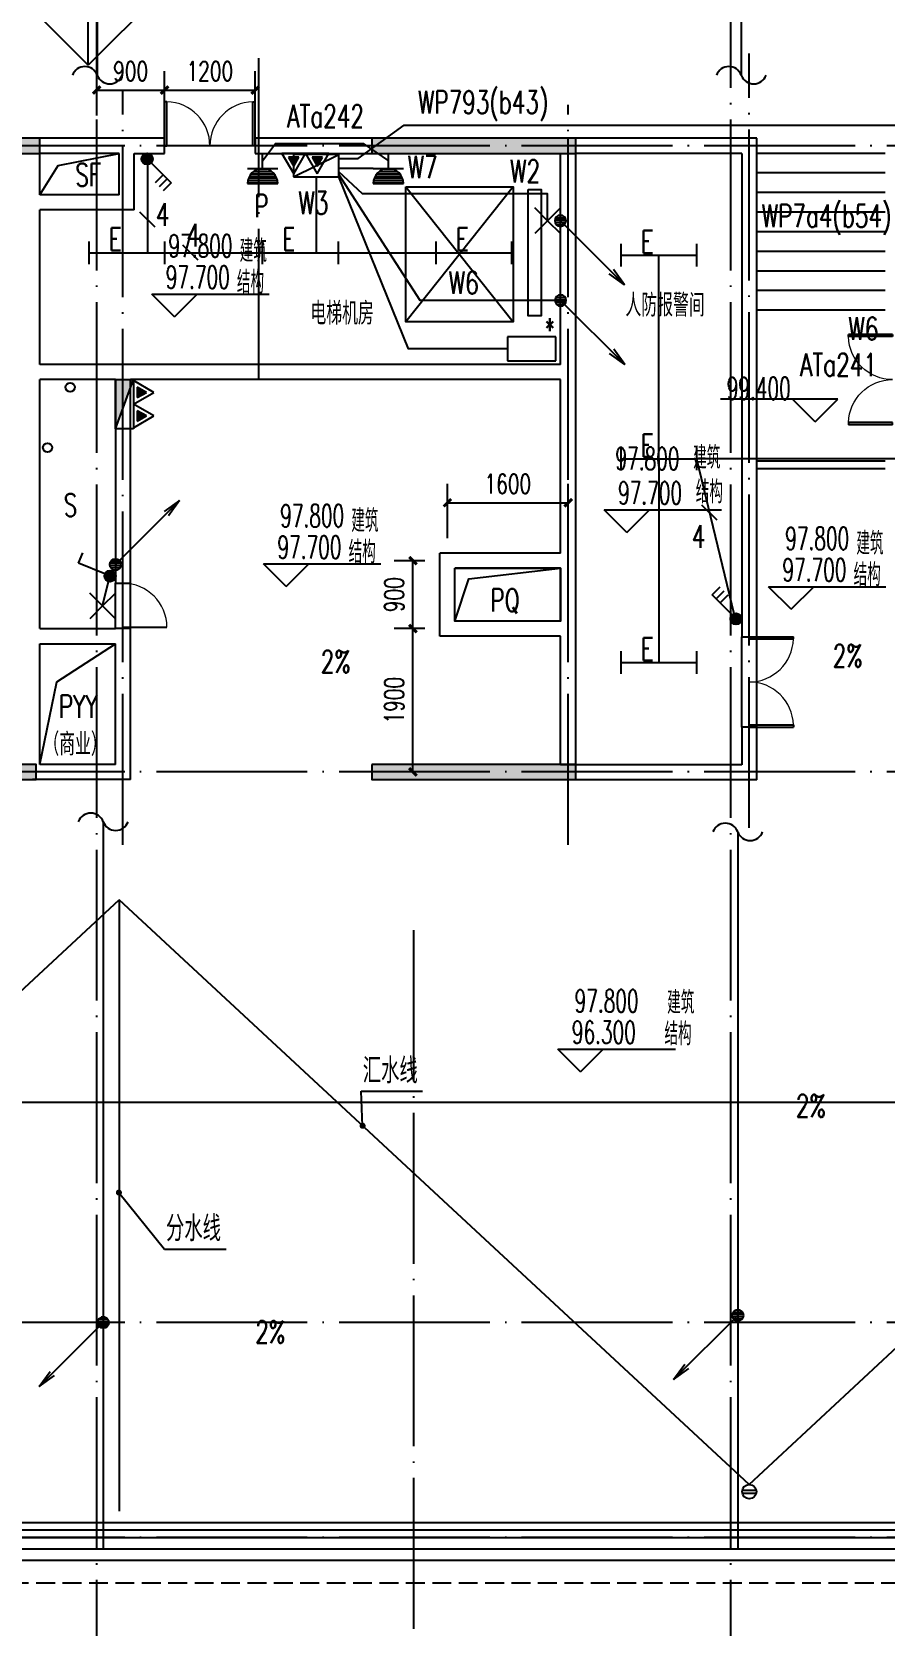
# Model space of a CAD drawing. Extents: x 1980812 to 2226895, y -554123 to 281606.
# Drawn here: x 2010709 to 2022017, y -458515 to -437380 of the extents above; entities that cross this region are included whole.
import ezdxf
from ezdxf.enums import TextEntityAlignment as Align

# ---------------------------------------------------------------- set-up
doc = ezdxf.new("R2010")
doc.units = 0
doc.header["$LTSCALE"] = 1000
doc.header["$MEASUREMENT"] = 0
doc.linetypes.add('DASH', pattern=[0.35, 0.25, -0.1])
doc.linetypes.add('DOTE', pattern=[2.42, 2, -0.2, 0.02, -0.2])
doc.layers.get('Defpoints').update_dxf_attribs({"color": 8})
for name, color, linetype in [('$TD_AUDIT_GENERATED_(13E6)', 8, 'Continuous'), ('$TD_AUDIT_GENERATED_(158)', 8, 'Continuous'), ('$TD_AUDIT_GENERATED_(1F3)', 7, 'Continuous'), ('$TD_AUDIT_GENERATED_(210)', 8, 'Continuous'), ('$TD_AUDIT_GENERATED_(24A6)', 8, 'Continuous'), ('$TD_AUDIT_GENERATED_(24AC)', 8, 'Continuous'), ('$TD_AUDIT_GENERATED_(24BC)', 8, 'Continuous'), ('$TD_AUDIT_GENERATED_(24C3)', 8, 'Continuous'), ('$TD_AUDIT_GENERATED_(24DC)', 8, 'Continuous'), ('$TD_AUDIT_GENERATED_(2685)', 8, 'Continuous'), ('$TD_AUDIT_GENERATED_(26A1)', 8, 'Continuous'), ('$TD_AUDIT_GENERATED_(FFA)', 8, 'Continuous'), ('1', 1, 'Continuous'), ('COLU', 8, 'Continuous'), ('COLU_HATCH', 8, 'Continuous'), ('DIM_ELEV', 8, 'Continuous'), ('DIM_LEAD', 8, 'Continuous'), ('DIM_SYMB', 8, 'Continuous'), ('dote', 8, 'DOTE'), ('DQ1', 1, 'Continuous'), ('DQ2', 2, 'Continuous'), ('DQ7', 7, 'Continuous'), ('DQFL', 2, 'X_LINE'), ('DQK', 7, 'Continuous'), ('DQK1', 1, 'Continuous'), ('DQK7', 7, 'Continuous'), ('PUB_DIM', 8, 'Continuous'), ('PUB_TEXT', 8, 'Continuous'), ('WALL', 7, 'Continuous'), ('WINDOW', 8, 'Continuous')]:
    doc.layers.add(name, color=color, linetype=linetype)
doc.styles.add('_TCH_DIM', font='SIMPLEX', dxfattribs={"bigfont": 'GBCBIG'})
doc.styles.add('_TCH_DIM_T3', font='SIMPLEX', dxfattribs={"width": 0.705882, "bigfont": 'GBCBIG'})
doc.styles.add('D8', font='txtw.shx', dxfattribs={"width": 0.7, "bigfont": 'hztxtw.shx'})
doc.styles.add('HZTXTW', font='txtw.shx', dxfattribs={"width": 0.6, "bigfont": 'hztxtw.shx'})
doc.styles.get("Standard").update_dxf_attribs({"font": 'gbenor.shx', "bigfont": 'gbcbig.shx'})
doc.linetypes.add('X_LINE', pattern='A,0.5,["X",Standard,S=0.2,R=0,X=0,Y=-0.08],0.5', length=1)
doc.dimstyles.new('_TCH_ARCH&&100', dxfattribs={"dimtxt": 255, "dimasz": 100, "dimexe": 250, "dimexo": 300, "dimgap": 122.5, "dimtad": 1, "dimdec": 0, "dimzin": 0, "dimdsep": 46, "dimtxsty": '_TCH_DIM_T3', "dimblk": 'ARCHTICK', "dimcen": 0.09, "dimclrt": 7, "dimazin": 2, "dimtfac": 1, "dimtdec": 0, "dimtix": 1, "dimtmove": 2, "dimatfit": 3, "dimfxl": 1, "dimtolj": 1, "dimtzin": 0, "dimarcsym": 0})

# ---------------------------------------------------------------- blocks, each defined once
blk = doc.blocks.new('$TD_AUDIT_GENERATED_(9F)')
at = {"layer": 'dote'}
for p, q in [((14900, 30469), (14900, -6248)), ((23300, 30469), (23300, -6248)), ((56413, 15600), (-8454, 15600)), ((56413, 7300), (-8454, 7300)), ((19100, 5200), (19100, -5320)), ((56413, 0), (-8454, 0)), ((56413, -2850), (-8454, -2850))]:
    blk.add_line(p, q, dxfattribs=at)
blk = doc.blocks.new('$TD_AUDIT_GENERATED_(13CB)')
at = {"layer": '$TD_AUDIT_GENERATED_(13E6)'}
for p, q in [((-2600, -25950), (32050, -25950)), ((-2800, -26150), (32250, -26150)), ((-2700, -26050), (32150, -26050)), ((-3100, -26450), (32550, -26450))]:
    blk.add_line(p, q, dxfattribs=at)
at = {"layer": '$TD_AUDIT_GENERATED_(158)', "color": 2, "linetype": 'DASH'}
blk.add_line((-3400, -26750), (32850, -26750), dxfattribs=at)
blk = doc.blocks.new('A$C633B0154')
at = {"layer": 'COLU_HATCH'}
h = blk.add_hatch(color=256, dxfattribs=at)
h.dxf.hatch_style = 1
h.paths.add_polyline_path([(850, -8300), (850, -8100), (200, -8100), (200, -8100), (0, -8100), (0, 0), (200, 0), (200, 0), (3400, 0), (3400, 200), (-200, 200), (-200, -8300)])
h.paths.add_polyline_path([(2350, -8100), (2350, -8300), (3350, -8300), (3350, -8100)])
h = blk.add_hatch(color=256, dxfattribs=at)
h.dxf.hatch_style = 1
h.paths.add_polyline_path([(7800, 200), (7800, 0), (10500, 0), (10500, 200)])
h = blk.add_hatch(color=256, dxfattribs=at)
h.dxf.hatch_style = 1
h.paths.add_polyline_path([(7800, -8100), (7800, -8300), (10500, -8300), (10500, -8100)])
at = {"layer": 'COLU'}
for points in [[(850, -8100), (200, -8100), (200, -8100), (0, -8100), (0, 0), (200, 0), (200, 0), (3400, 0), (3400, 200), (-200, 200), (-200, -8300), (850, -8300), (850, -8100)], [(2350, -8300), (3350, -8300), (3350, -8100), (2350, -8100), (2350, -8300)]]:
    blk.add_lwpolyline(points, dxfattribs=at)
for points in [[(7800, 200), (7800, 0), (10500, 0), (10500, 200)], [(7800, 200), (7800, 0), (10500, 0), (10500, 200)], [(7800, -8100), (7800, -8300), (10500, -8300), (10500, -8100)], [(7800, -8100), (7800, -8300), (10500, -8300), (10500, -8100)]]:
    blk.add_lwpolyline(points, close=True, dxfattribs=at)
blk = doc.blocks.new('$TD_AUDIT_GENERATED_(24AE)')
at = {"layer": '$TD_AUDIT_GENERATED_(24BC)'}
for points in [[(-87, 50), (-156, 170), (-225, 50)], [(225, 50), (156, 170), (87, 50)]]:
    blk.add_hatch(color=8, dxfattribs=at).paths.add_polyline_path(points)
at = {"layer": '$TD_AUDIT_GENERATED_(24AC)'}
for p, q in [((-156, 270), (-312, 0)), ((0, 0), (-156, 270)), ((156, 270), (0, 0)), ((312, 0), (156, 270)), ((-156, 170), (-225, 50)), ((-225, 50), (-87, 50)), ((-87, 50), (-156, 170)), ((0, 0), (312, 0)), ((156, 170), (87, 50)), ((87, 50), (225, 50)), ((225, 50), (156, 170)), ((-312, 0), (0, 0))]:
    blk.add_line(p, q, dxfattribs=at)
blk = doc.blocks.new('$TwtSys$00000434')
for p, q in [((-0.5, 0.5), (-0.5, -0.5)), ((-0.5, -0.5), (0.5, 0.5)), ((0.5, 0.5), (-0.5, 0.5)), ((0.5, -0.5), (0.5, 0.5)), ((-0.5, -0.5), (0.5, -0.5))]:
    blk.add_line(p, q)
blk.add_solid([(0.5, -0.5), (0.5, 0.5), (-0.5, -0.5)])
blk = doc.blocks.new('$TwtSys$00000139')
at = {"color": 7}
for p, q in [((-19, 92, 0), (-19, -92, 0)), ((19, 92, 0), (19, -92, 0))]:
    blk.add_line(p, q, dxfattribs=at)
blk.add_circle((0, 0, 0), 93.8)
blk = doc.blocks.new('A$C67C11506')
at = {"layer": '$TD_AUDIT_GENERATED_(24C3)', "linetype": 'Continuous'}
blk.add_circle((14550, -10900), 60, dxfattribs=at)
at = {"layer": '$TD_AUDIT_GENERATED_(24DC)', "linetype": 'Continuous'}
blk.add_circle((14250, -11700), 60, dxfattribs=at)
at = {"layer": '$TD_AUDIT_GENERATED_(24AC)'}
for p, rotation in [((17668, -7800), 180), ((15390, -11125), 270)]:
    blk.add_blockref('$TD_AUDIT_GENERATED_(24AE)', p, dxfattribs=dict(at, rotation=rotation))
at = {"layer": '$TD_AUDIT_GENERATED_(24AC)', "xscale": -650.0000000000002, "yscale": 240, "zscale": 650.0000000000002, "rotation": 270.0000015714001}
blk.add_blockref('$TwtSys$00000434', (15270, -11125), dxfattribs=at)
at = {"layer": '$TD_AUDIT_GENERATED_(2685)', "rotation": 90}
blk.add_blockref('$TwtSys$00000139', (23550, -25542), dxfattribs=at)
blk = doc.blocks.new('_ArchTick')
at = {"color": 0, "linetype": 'ByBlock', "const_width": 0.4}
blk.add_lwpolyline([(-0.5, -0.5), (0.5, 0.5)], dxfattribs=at)
blk = doc.blocks.new('*D206')
at = {"layer": 'Defpoints', "color": 0, "transparency": 16777216}
for p in [(2012468, -438152), (2011568, -438791), (2012468, -438791)]:
    blk.add_point(p, dxfattribs=at)
at = {"layer": 'PUB_DIM', "color": 0, "lineweight": -2, "transparency": 16777216}
for p, q in [((2011568, -438491), (2011568, -437902)), ((2012468, -438491), (2012468, -437902)), ((2011568, -438152), (2012468, -438152))]:
    blk.add_line(p, q, dxfattribs=at)
at = {"layer": 'PUB_DIM', "color": 0, "lineweight": -2, "transparency": 16777216, "xscale": 100, "yscale": 100, "zscale": 100, "rotation": 180}
blk.add_blockref('_ArchTick', (2011568, -438152), dxfattribs=at)
at = {"layer": 'PUB_DIM', "color": 0, "lineweight": -2, "transparency": 16777216, "xscale": 100, "yscale": 100, "zscale": 100}
blk.add_blockref('_ArchTick', (2012468, -438152), dxfattribs=at)
at = {"layer": 'PUB_DIM', "color": 7, "transparency": 16777216, "insert": (2012018, -437902), "char_height": 255, "attachment_point": 5, "style": '_TCH_DIM_T3'}
blk.add_mtext('\\A1;900', dxfattribs=at)
blk = doc.blocks.new('*D207')
at = {"layer": 'Defpoints', "color": 0, "transparency": 16777216}
for p in [(2013668, -438152), (2012468, -438791), (2013668, -438791)]:
    blk.add_point(p, dxfattribs=at)
at = {"layer": 'PUB_DIM', "color": 0, "lineweight": -2, "transparency": 16777216}
for p, q in [((2012468, -438491), (2012468, -437902)), ((2013668, -438491), (2013668, -437902)), ((2012468, -438152), (2013668, -438152))]:
    blk.add_line(p, q, dxfattribs=at)
at = {"layer": 'PUB_DIM', "color": 0, "lineweight": -2, "transparency": 16777216, "xscale": 100, "yscale": 100, "zscale": 100, "rotation": 180}
blk.add_blockref('_ArchTick', (2012468, -438152), dxfattribs=at)
at = {"layer": 'PUB_DIM', "color": 0, "lineweight": -2, "transparency": 16777216, "xscale": 100, "yscale": 100, "zscale": 100}
blk.add_blockref('_ArchTick', (2013668, -438152), dxfattribs=at)
at = {"layer": 'PUB_DIM', "color": 7, "transparency": 16777216, "insert": (2013068, -437902), "char_height": 255, "attachment_point": 5, "style": '_TCH_DIM_T3'}
blk.add_mtext('\\A1;1200', dxfattribs=at)
blk = doc.blocks.new('*D610')
at = {"layer": 'Defpoints', "color": 0}
for p in [(2015759, -445291), (2016217, -445291), (2016217, -447191)]:
    blk.add_point(p, dxfattribs=at)
at = {"layer": 'PUB_DIM', "color": 0, "lineweight": -2}
for p, q in [((2015917, -445291), (2015509, -445291)), ((2015759, -447191), (2015759, -445291)), ((2015917, -447191), (2015509, -447191))]:
    blk.add_line(p, q, dxfattribs=at)
at = {"layer": 'PUB_DIM', "color": 0, "lineweight": -2, "xscale": 100, "yscale": 100, "zscale": 100}
for p, rotation in [((2015759, -445291), 90), ((2015759, -447191), 270)]:
    blk.add_blockref('_ArchTick', p, dxfattribs=dict(at, rotation=rotation))
at = {"layer": 'PUB_DIM', "color": 7, "insert": (2015509, -446241), "char_height": 255, "attachment_point": 5, "rotation": 90, "style": '_TCH_DIM_T3'}
blk.add_mtext('\\A1;1900', dxfattribs=at)
blk = doc.blocks.new('*D609')
at = {"layer": 'Defpoints', "color": 0}
for p in [(2015759, -444391), (2016217, -444391), (2016217, -445291)]:
    blk.add_point(p, dxfattribs=at)
at = {"layer": 'PUB_DIM', "color": 0, "lineweight": -2}
for p, q in [((2015917, -444391), (2015509, -444391)), ((2015759, -445291), (2015759, -444391)), ((2015917, -445291), (2015509, -445291))]:
    blk.add_line(p, q, dxfattribs=at)
at = {"layer": 'PUB_DIM', "color": 0, "lineweight": -2, "xscale": 100, "yscale": 100, "zscale": 100}
for p, rotation in [((2015759, -444391), 90), ((2015759, -445291), 270)]:
    blk.add_blockref('_ArchTick', p, dxfattribs=dict(at, rotation=rotation))
at = {"layer": 'PUB_DIM', "color": 7, "insert": (2015509, -444841), "char_height": 255, "attachment_point": 5, "rotation": 90, "style": '_TCH_DIM_T3'}
blk.add_mtext('\\A1;900', dxfattribs=at)
blk = doc.blocks.new('*D608')
at = {"layer": 'Defpoints', "color": 0}
for p in [(2017817, -443622), (2016217, -444391), (2017817, -444391)]:
    blk.add_point(p, dxfattribs=at)
at = {"layer": 'PUB_DIM', "color": 0, "lineweight": -2}
for p, q in [((2016217, -444091), (2016217, -443372)), ((2017817, -444091), (2017817, -443372)), ((2016217, -443622), (2017817, -443622))]:
    blk.add_line(p, q, dxfattribs=at)
at = {"layer": 'PUB_DIM', "color": 0, "lineweight": -2, "xscale": 100, "yscale": 100, "zscale": 100, "rotation": 180}
blk.add_blockref('_ArchTick', (2016217, -443622), dxfattribs=at)
at = {"layer": 'PUB_DIM', "color": 0, "lineweight": -2, "xscale": 100, "yscale": 100, "zscale": 100}
blk.add_blockref('_ArchTick', (2017817, -443622), dxfattribs=at)
at = {"layer": 'PUB_DIM', "color": 7, "insert": (2017017, -443372), "char_height": 255, "attachment_point": 5, "style": '_TCH_DIM_T3'}
blk.add_mtext('\\A1;1600', dxfattribs=at)
blk = doc.blocks.new('$DorLib2D$00000002')
for p, q in [((-0.5, 0), (-0.5, 0.4875)), ((-0.475, 0.4875), (-0.5, 0.4875)), ((-0.475, 0), (-0.475, 0.4875)), ((0.475, 0), (0.475, 0.4875)), ((0.475, 0.4875), (0.5, 0.4875)), ((0.5, 0), (0.5, 0.4875)), ((-0.5, 0), (-0.475, 0)), ((0.5, 0), (0.475, 0))]:
    blk.add_line(p, q)
at = {"lineweight": 13}
for centre, start, end in [((-0.4875, 0), 0, 88.53072), ((0.4875, 0), 91.46928, 180)]:
    blk.add_arc(centre, 0.4875, start, end, dxfattribs=at)
blk = doc.blocks.new('$DorLib2D$00000003')
blk.add_line((0.47, 0), (0.47, 0.97))
at = {"lineweight": 13}
blk.add_arc((0.47, 0), 0.97, 90, 180, dxfattribs=at)
blk = doc.blocks.new('xsy')
at = {"layer": 'DQK1', "color": 1}
for p, q in [((-300, -150), (300, 150)), ((300, 150), (-300, 150)), ((-300, 150), (-300, -150)), ((300, -150), (300, 150)), ((-300, -150), (300, -150))]:
    blk.add_line(p, q, dxfattribs=at)
blk = doc.blocks.new('dy1')
at = {"layer": 'DQK1'}
for p, q in [((-500, -150), (-500, 150)), ((-500, 0), (500, 0)), ((500, 150), (500, -150))]:
    blk.add_line(p, q, dxfattribs=at)
blk = doc.blocks.new('*X364')
at = {"color": 0}
for p, q in [((4573, 4860), (4772, 4860)), ((4575, 4830), (4770, 4830)), ((4580, 4890), (4765, 4890)), ((4588, 4800), (4758, 4800)), ((4599, 4920), (4746, 4920)), ((4650, 4950), (4695, 4950)), ((4616, 4770), (4729, 4770))]:
    blk.add_line(p, q, dxfattribs=at)
blk = doc.blocks.new('K3')
at = {"layer": 'DQK1'}
for p, q in [((53, 53), (318, 318)), ((212, 212), (318, 106)), ((265, 265), (371, 159)), ((318, 318), (424, 212))]:
    blk.add_line(p, q, dxfattribs=at)
blk.add_circle((0, 0), 75, dxfattribs=at)
at = {"layer": 'DQK1', "xscale": 0.75, "yscale": 0.75, "zscale": 0.75}
blk.add_blockref('*X364', (-3504, -3639), dxfattribs=at)
blk = doc.blocks.new('P')
at = {"layer": 'DQK7'}
blk.add_line((-100, -100), (100, 100), dxfattribs=at)
blk = doc.blocks.new('4')
at = {"layer": 'DQK7', "linetype": 'ByBlock', "style": 'D8', "width": 0.7}
blk.add_text('4', height=300, dxfattribs=at).set_placement((-100, -193))
blk = doc.blocks.new('DQZ')
at = {"layer": 'DQK1'}
for q in [(-170, 170), (-170, -170), (170, 170), (170, -170)]:
    blk.add_line((0, 0), q, dxfattribs=at)
at = {"layer": 'DQK1', "ltscale": 0.08}
blk.add_line((-170, -170), (170, -170), dxfattribs=at)
blk = doc.blocks.new('*X251')
at = {"color": 0}
for p, q in [((128, 2970), (272, 2970)), ((144, 3000), (256, 3000)), ((126, 2940), (274, 2940)), ((137, 2910), (263, 2910)), ((173, 2880), (227, 2880))]:
    blk.add_line(p, q, dxfattribs=at)
blk = doc.blocks.new('j')
at = {"layer": '1', "color": 7}
blk.add_line((850, 850), (850, 850), dxfattribs=at)
blk.add_line((850, 850), (850, 850), dxfattribs=at)
blk.add_line((850, 850), (850, 850), dxfattribs=at)
blk.add_line((850, 850), (850, 850), dxfattribs=at)
blk.add_line((850, 850), (850, 850), dxfattribs=at)
blk.add_line((850, 850), (850, 850), dxfattribs=at)
blk.add_line((850, 850), (850, 850), dxfattribs=at)
blk.add_line((850, 850), (850, 850), dxfattribs=at)
blk.add_line((850, 850), (850, 850), dxfattribs=at)
blk.add_line((850, 850), (850, 850), dxfattribs=at)
blk.add_line((850, 850), (850, 850), dxfattribs=at)
blk.add_line((850, 850), (850, 850), dxfattribs=at)
blk.add_line((850, 850), (850, 850), dxfattribs=at)
blk.add_line((850, 850), (850, 850), dxfattribs=at)
blk.add_line((850, 850), (850, 850), dxfattribs=at)
blk.add_line((850, 850), (850, 850), dxfattribs=at)
blk.add_line((850, 850), (850, 850), dxfattribs=at)
blk.add_line((850, 850), (850, 850), dxfattribs=at)
at = {"layer": 'DQK1'}
blk.add_circle((0, 0), 75, dxfattribs=at)
at = {"layer": 'DQK7'}
for p, q in [((0, 0), (850, 850)), ((850, 850), (647, 703)), ((850, 850), (703, 647))]:
    blk.add_line(p, q, dxfattribs=at)
at = {"layer": 'DQK1'}
blk.add_blockref('*X251', (-200, -2950), dxfattribs=at)
blk = doc.blocks.new('z1d')
at = {"layer": 'DQK1'}
for p, q in [((0, -200), (0, 0)), ((-200, -200), (200, -200)), ((-62, -210), (62, -210)), ((-200, -390), (200, -390)), ((-200, -400), (200, -400)), ((-196, -360), (196, -360)), ((-187, -330), (187, -330)), ((-173, -300), (173, -300)), ((-152, -270), (152, -270)), ((-120, -240), (120, -240))]:
    blk.add_line(p, q, dxfattribs=at)
blk.add_arc((0, -400), 200, 0, 180, dxfattribs=at)
blk = doc.blocks.new('x')
at = {"layer": 'DQK1'}
for p, q in [((320, 0), (-320, 0)), ((-320, 0), (-320, -320)), ((320, -320), (320, 0)), ((-320, -320), (320, -320))]:
    blk.add_line(p, q, dxfattribs=at)
blk = doc.blocks.new('pzh')
at = {"layer": 'DQK1'}
for centre, start, end in [((-61, 165), 290.3188, 69.6812), ((61, -165), 110.3188, 249.6812)]:
    blk.add_arc(centre, 176, start, end, dxfattribs=at)
blk = doc.blocks.new('*X257')
at = {"color": 0}
for p, q in [((5315, 4110), (5515, 4110)), ((5320, 4140), (5510, 4140)), ((5320, 4080), (5510, 4080)), ((5335, 4170), (5495, 4170)), ((5335, 4050), (5495, 4050)), ((5371, 4200), (5459, 4200)), ((5372, 4020), (5459, 4020))]:
    blk.add_line(p, q, dxfattribs=at)
blk = doc.blocks.new('k1')
at = {"layer": 'DQK1'}
for p, q in [((53, 53), (318, 318)), ((318, 318), (424, 212))]:
    blk.add_line(p, q, dxfattribs=at)
blk.add_circle((0, 0), 75, dxfattribs=at)
at = {"layer": 'DQK1', "xscale": 0.75, "yscale": 0.75, "zscale": 0.75}
blk.add_blockref('*X257', (-4061, -3083), dxfattribs=at)

msp = doc.modelspace()

# ---------------------------------------------------------------- linework, layer by layer
at = {"layer": '$TD_AUDIT_GENERATED_(210)'}
for points in [[(2010816.5, -439540.9), (2011058.5, -439152.9), (2011866.5, -438990.9)], [(2016316.5, -445190.9), (2016500.5, -444632.8), (2017716.5, -444490.9)], [(2010816.5, -447090.9), (2011039.3, -445997.6), (2011816.5, -445490.9)]]:
    msp.add_lwpolyline(points, dxfattribs=at)
at = {"layer": '$TD_AUDIT_GENERATED_(26A1)'}
for p, q in [((2011455.7, -437821.1), (2011455.7, -428690.9)), ((2020216.5, -429060.3, 0), (2011455.7, -437821.1, 0)), ((2003416.5, -429781.9), (2011455.7, -437821.1)), ((2020216.5, -456639), (2029037.2, -448418.2)), ((2003515.8, -456638.7, 0), (2011866.1, -448888.5, 0)), ((2020216.5, -456639), (2011866.1, -448888.5)), ((2011866.1, -448888.5), (2011866.1, -456990.9))]:
    msp.add_line(p, q, dxfattribs=at)
at = {"layer": 'DIM_ELEV'}
for p, q in [((2012599.1, -441155.9), (2012299.1, -440855.9)), ((2012299.1, -440855.9), (2013854.9, -440855.9)), ((2012599.1, -441155.9), (2012899.1, -440855.9)), ((2021391.1, -442248), (2019835.2, -442248)), ((2021091.1, -442548), (2020791.1, -442248)), ((2021091.1, -442548), (2021391.1, -442248)), ((2018593.2, -444016.5), (2018293.2, -443716.5)), ((2018293.2, -443716.5), (2019849.1, -443716.5)), ((2018593.2, -444016.5), (2018893.2, -443716.5)), ((2014079.2, -444734.5), (2013779.2, -444434.5)), ((2013779.2, -444434.5), (2015335.1, -444434.5)), ((2014079.2, -444734.5), (2014379.2, -444434.5)), ((2020771.7, -445035.5), (2020471.7, -444735.5)), ((2020471.7, -444735.5), (2022027.6, -444735.5)), ((2020771.7, -445035.5), (2021071.7, -444735.5)), ((2017980.7, -451167), (2017680.7, -450867)), ((2017680.7, -450867), (2019236.6, -450867)), ((2017980.7, -451167), (2018280.7, -450867))]:
    msp.add_line(p, q, dxfattribs=at)
at = {"layer": 'DIM_LEAD'}
for p, q in [((2015091.9, -451882.5), (2015072.2, -451425.1)), ((2015072.2, -451425.1), (2015887.7, -451425.1)), ((2011862.4, -452767.8), (2012467.8, -453518.2)), ((2012467.8, -453518.2), (2013283.3, -453518.2))]:
    msp.add_line(p, q, dxfattribs=at)
at = {"layer": 'DIM_LEAD', "const_width": 40}
for points in [[(2015092.7, -451902.5, 1), (2015091, -451862.6, 1)], [(2011849.9, -452752.3, 1), (2011875, -452783.4, 1)]]:
    msp.add_lwpolyline(points, format="xyb", close=True, dxfattribs=at)
at = {"layer": 'DIM_SYMB'}
for points in [[(2021225.5, -444887.5, 0, 0, 0), (2021225.5, -446188.5, 80, 0, 0), (2021225.5, -446488.5, 0, 0, 0)], [(2014441, -444964, 0, 0, 0), (2014441, -446265, 80, 0, 0), (2014441, -446565, 0, 0, 0)], [(2020736.5, -450853.8, 0, 0, 0), (2020736.5, -452154.8, 80, 0, 0), (2020736.5, -452454.8, 0, 0, 0)], [(2013136.9, -454902.1, 0, 0, 0), (2014437.9, -454902.1, 80, 0, 0), (2014737.9, -454902.1, 0, 0, 0)]]:
    msp.add_lwpolyline(points, format="xyseb", dxfattribs=at)
at = {"layer": 'dote'}
for p, q in [((2020216.5, -447934.1), (2020216.5, -437668.1)), ((2013716.5, -441990.9), (2013716.5, -437729.6)), ((2011916.5, -448156.7), (2011916.5, -438159.6)), ((2017816.5, -448156.7), (2017816.5, -438345.6))]:
    msp.add_line(p, q, dxfattribs=at)
at = {"layer": 'DQ2'}
for p, q in [((2012241, -439139.3), (2012241, -440307.9)), ((2014477.4, -439303.8), (2014477.4, -440307.9)), ((2015234.2, -439190.9), (2014777.4, -439190.9)), ((2012466.5, -440307.9), (2013766.5, -440307.9)), ((2014766.5, -440307.9), (2016066.5, -440307.9)), ((2019016.5, -443040.9), (2019016.5, -440340.9)), ((2019016.5, -443040.9), (2019016.5, -445740.9)), ((2019516.5, -443040.9), (2020013.4, -445093)), ((2011646.8, -444990.9, 200), (2011726.3, -444667.7))]:
    msp.add_line(p, q, dxfattribs=at)
for points in [[(2014777.4, -439057), (2015033.9, -439057), (2015644.1, -438616.3), (2015644.1, -438616.3), (2026350.1, -438616.3), (2026350.1, -439411)], [(2013767.3, -439090.9), (2013939.7, -438861.8), (2015098.2, -438861.8), (2015434.2, -439090.9)], [(2017544, -439883.7), (2017544, -439529), (2015089.5, -439529), (2014777.4, -439237.3)], [(2017716.5, -440940.8), (2015854.9, -440940.8), (2014777.4, -439270)], [(2017011.8, -441581.1), (2015700, -441581.1), (2014777.4, -439303.8)], [(2023541.5, -443040.9), (2019516.5, -443040.9)]]:
    msp.add_lwpolyline(points, dxfattribs=at)
at = {"layer": 'DQFL', "linetype": 'X_LINE'}
for p, q in [((2011576, -428302.9), (2011576, -437955.6)), ((2020110.5, -428302.9), (2020110.5, -437955.6)), ((2011654.7, -447851.6), (2011654.7, -457491.6)), ((2020063.5, -447986), (2020063.5, -457491.6)), ((1993387.5, -451568.2), (2043680, -451568.2))]:
    msp.add_line(p, q, dxfattribs=at)
msp.add_lwpolyline([(2032116.5, -455821.1), (2032116.5, -456572.5), (2043680, -456572.5), (2043680, -439953.5), (2045721.4, -439953.5), (2045721.4, -428302.9), (2011076, -428302.9), (2011076, -430040.5), (2007829.6, -430040.5), (2007829.6, -429190.9), (1995766.5, -429190.9), (1995766.5, -446790.9), (1993966.5, -446790.9), (1993966.5, -457491.6), (2028859.1, -457491.6), (2028859.1, -455821.1), (2032116.5, -455821.1)], dxfattribs=at)
at = {"layer": 'WALL'}
for p, q in [((2010716.5, -438790.9), (2009416.5, -438790.9)), ((2011966.5, -438790.9), (2010716.5, -438790.9)), ((2012468, -438790.9), (2011966.5, -438790.9)), ((2012468, -438990.9), (2012468, -438790.9)), ((2017816.5, -438790.9), (2013668, -438790.9)), ((2013668, -438790.9), (2013668, -438990.9)), ((2017816.5, -438990.9), (2017816.5, -438790.9)), ((2020316.5, -438790.9), (2017916.5, -438790.9)), ((2017916.5, -438990.9), (2017916.5, -438790.9)), ((2020316.5, -445398.1), (2020316.5, -438790.9)), ((2010816.5, -439540.9), (2010816.5, -438990.9)), ((2011866.5, -438990.9), (2010816.5, -438990.9)), ((2011866.5, -439540.9), (2011866.5, -438990.9)), ((2012066.5, -439740.9), (2012066.5, -438990.9)), ((2012066.5, -438990.9), (2012468, -438990.9)), ((2013668, -438990.9), (2017816.5, -438990.9)), ((2017716.5, -441790.9), (2017716.5, -438990.9)), ((2017716.5, -438990.9), (2017916.5, -438990.9)), ((2017916.5, -441890.9), (2017916.5, -438990.9)), ((2020116.5, -438990.9), (2017916.5, -438990.9)), ((2020116.5, -438990.9), (2020116.5, -445398.1)), ((2011866.5, -439540.9), (2010816.5, -439540.9)), ((2012066.5, -439740.9), (2010816.5, -439740.9)), ((2010816.5, -441790.9), (2010816.5, -439740.9)), ((2011916.5, -441790.9), (2010816.5, -441790.9)), ((2017716.5, -441790.9), (2011916.5, -441790.9)), ((2017916.5, -444390.9), (2017916.5, -441890.9)), ((2010816.5, -445290.9), (2010816.5, -441990.9)), ((2011816.5, -441990.9), (2010816.5, -441990.9)), ((2011816.5, -441990.9), (2011816.5, -444690.9)), ((2017716.5, -441990.9), (2012016.5, -441990.9)), ((2012016.5, -444690.9), (2012016.5, -441990.9)), ((2017716.5, -444290.9), (2017716.5, -441990.9)), ((2017716.5, -444290.9), (2016116.5, -444290.9)), ((2016116.5, -445390.9), (2016116.5, -444290.9)), ((2017916.5, -445290.9), (2017916.5, -444390.9)), ((2017716.5, -444490.9), (2016316.5, -444490.9)), ((2016316.5, -445190.9), (2016316.5, -444490.9)), ((2017716.5, -445190.9), (2017716.5, -444490.9)), ((2011816.5, -444690.9), (2012016.5, -444690.9)), ((2010816.5, -445290.9), (2011816.5, -445290.9)), ((2012016.5, -445290.9), (2011816.5, -445290.9)), ((2012016.5, -445390.9), (2012016.5, -445290.9)), ((2017716.5, -445190.9), (2016316.5, -445190.9)), ((2017916.5, -447090.9), (2017916.5, -445290.9)), ((2010816.5, -445490.9), (2011816.5, -445490.9)), ((2010816.5, -447090.9), (2010816.5, -445490.9)), ((2011816.5, -447090.9), (2011816.5, -445490.9)), ((2012016.5, -447290.9), (2012016.5, -445390.9)), ((2017716.5, -445390.9), (2016116.5, -445390.9)), ((2017716.5, -447090.9), (2017716.5, -445390.9)), ((2020116.5, -445398.1), (2020316.5, -445398.1)), ((2020316.5, -446598.1), (2020116.5, -446598.1)), ((2020116.5, -446598.1), (2020116.5, -447098)), ((2020316.5, -447298), (2020316.5, -446598.1)), ((2011816.5, -447090.9), (2010816.5, -447090.9)), ((2017716.5, -447090.9), (2017916.5, -447090.9)), ((2020116.5, -447098), (2017916.5, -447098)), ((2017916.5, -447298), (2017916.5, -447098)), ((2009766.5, -447290.9), (2010716.5, -447290.9)), ((2012016.5, -447290.9), (2010716.5, -447290.9)), ((2020316.5, -447298), (2017916.5, -447298))]:
    msp.add_line(p, q, dxfattribs=at)
msp.add_lwpolyline([(2016316.5, -444490.9), (2017716.5, -444490.9), (2017716.5, -445190.9), (2016316.5, -445190.9)], close=True, dxfattribs=at)
at = {"layer": 'WINDOW'}
for p, q in [((2022016.5, -438990.9), (2020316.5, -438990.9)), ((2022016.5, -439250.9), (2020316.5, -439250.9)), ((2017088.9, -439435.2), (2015663.6, -441223.6)), ((2015663.6, -439435.2), (2017088.9, -441223.6)), ((2022016.5, -439510.9), (2020316.5, -439510.9)), ((2022016.5, -439770.9), (2020316.5, -439770.9)), ((2022016.5, -440030.9), (2020316.5, -440030.9)), ((2022016.5, -440290.9), (2020316.5, -440290.9)), ((2022016.5, -440550.9), (2020316.5, -440550.9)), ((2022016.5, -440810.9), (2020316.5, -440810.9)), ((2022016.5, -441070.9), (2020316.5, -441070.9)), ((2022016.5, -443070.9), (2020316.5, -443070.9)), ((2022016.5, -443170.9), (2020316.5, -443170.9)), ((2011816.5, -445290.9, 200), (2011816.5, -444690.9, 200)), ((2012016.5, -445290.9, 200), (2012016.5, -444690.9, 200)), ((2020116.5, -446598.1), (2020116.5, -445398.1)), ((2020316.5, -446598.1), (2020316.5, -445398.1))]:
    msp.add_line(p, q, dxfattribs=at)
for points in [[(2015663.6, -439435.2), (2017088.9, -439435.2), (2017088.9, -441223.6), (2015663.6, -441223.6)], [(2017285, -439471.9), (2017456.5, -439471.9), (2017456.5, -441143.9), (2017285, -441143.9)]]:
    msp.add_lwpolyline(points, close=True, dxfattribs=at)

# ---------------------------------------------------------------- block references
at = {"layer": '$TD_AUDIT_GENERATED_(24A6)'}
msp.add_blockref('A$C67C11506', (1996666.5, -431190.9), dxfattribs=at)
at = {"layer": '$TD_AUDIT_GENERATED_(FFA)'}
msp.add_blockref('$TD_AUDIT_GENERATED_(13CB)', (1996666.5, -431190.9), dxfattribs=at)
at = {"layer": 'DQ1', "ltscale": 0.01, "rotation": 270}
for p in [(2011576, -437955.6), (2020110.5, -437955.6), (2011654.7, -447851.6), (2020063.5, -447986)]:
    msp.add_blockref('pzh', p, dxfattribs=at)
at = {"layer": 'DQ1'}
for p, rotation in [((2012235.4, -439064.5), 270), ((2020041.5, -445162.5), 90)]:
    msp.add_blockref('K3', p, dxfattribs=dict(at, rotation=rotation))
at = {"layer": 'DQ1', "ltscale": 0.05}
for name, p in [('z1d', (2013767.3, -438990.9)), ('z1d', (2015434.2, -438990.9)), ('j', (2011816.5, -444440.9))]:
    msp.add_blockref(name, p, dxfattribs=at)
at = {"layer": 'DQ1', "ltscale": 0.08, "rotation": 89.99999999999999}
for p in [(2017544, -439883.7), (2011646.8, -444990.9, 200)]:
    msp.add_blockref('DQZ', p, dxfattribs=at)
at = {"layer": 'DQ1', "ltscale": 0.05, "xscale": -1, "rotation": 180}
for p in [(2017713.7, -439883.7), (2017716.5, -440940.8)]:
    msp.add_blockref('j', p, dxfattribs=at)
at = {"layer": 'DQ1', "ltscale": 0.05}
for name, p, rotation in [('x', (2017331.8, -441741.1), 180), ('k1', (2011744.7, -444595), 112.6248850812112), ('j', (2020063.5, -454396), 180), ('j', (2011654.7, -454490.9), 180)]:
    msp.add_blockref(name, p, dxfattribs=dict(at, rotation=rotation))
at = {"layer": 'DQ2'}
for p in [(2011966.5, -440307.9), (2014266.5, -440307.9), (2016566.5, -440307.9), (2019016.5, -440340.9), (2019016.5, -443040.9), (2019016.5, -445740.9)]:
    msp.add_blockref('dy1', p, dxfattribs=at)
at = {"layer": 'DQ7', "ltscale": 0.05, "rotation": 90}
for p in [(2012241, -439871.1), (2012811.1, -440307.9), (2019688.9, -443752.6)]:
    msp.add_blockref('P', p, dxfattribs=at)
at = {"layer": 'DQ7', "ltscale": 0.05}
for p in [(2012452.3, -439757.9), (2012858.5, -440032.7), (2019555, -444026.5)]:
    msp.add_blockref('4', p, dxfattribs=at)
at = {"layer": 'DQK'}
msp.add_blockref('xsy', (2014477.4, -439153.8), dxfattribs=at)
at = {"layer": 'WALL'}
for name, p in [('$TD_AUDIT_GENERATED_(9F)', (1996666.5, -454490.9)), ('A$C633B0154', (2007416.5, -438990.9))]:
    msp.add_blockref(name, p, dxfattribs=at)
at = {"layer": 'WINDOW'}
for name, p, xscale, yscale, zscale, rotation in [('$DorLib2D$00000002', (2013068, -438890.9), -1200, -1200, -1200, 179.9999999742443), ('$DorLib2D$00000002', (2022116.5, -441990.4), -1200, 1200, -1200, 90.00000000174872), ('$DorLib2D$00000003', (2011916.5, -444990.9), -600, -600, -600, 90.00000000746289), ('$DorLib2D$00000002', (2020216.5, -445998.1), -1200, -1200, -1200, 90.00000000173755)]:
    msp.add_blockref(name, p, dxfattribs=dict(at, xscale=xscale, yscale=yscale, zscale=zscale, rotation=rotation))

# ---------------------------------------------------------------- texts
at = {"layer": '$TD_AUDIT_GENERATED_(1F3)', "style": 'D8', "width": 0.7}
for s, p in [('SF', (2011456.1, -439275.2)), ('\\M+5C8CB\\M+5B7C0\\M+5B1A8\\M+5BEAF\\M+5BCE4', (2019100.7, -441004.2)), ('\\M+5B5E7\\M+5CCDD\\M+5BBFA\\M+5B7BF', (2014820.3, -441111.9)), ('S', (2011220.6, -443653.2)), ('PQ', (2016978.9, -444914)), ('PYY', (2011323.6, -446322.4))]:
    msp.add_text(s, height=300, rotation=0.00057, dxfattribs=at).set_placement(p, align=Align.MIDDLE_CENTER)
msp.add_text('\\M+5A3A8\\M+5C9CC\\M+5D2B5\\M+5A3A9', height=300, dxfattribs=at).set_placement((2011281.5, -446824), align=Align.MIDDLE_CENTER)
at = {"layer": 'DIM_ELEV', "color": 7, "style": 'HZTXTW', "width": 0.6}
for s, p in [('97.800', (2012519.7, -440366)), ('\\M+5BDA8\\M+5D6FE', (2013463, -440433.3, 0)), ('97.700', (2012483.1, -440782)), ('\\M+5BDE1\\M+5B9B9', (2013426.4, -440849.3, 0)), ('97.800', (2013999.9, -443944.6)), ('97.700', (2013963.2, -444360.6)), ('97.800', (2017901.4, -450377.1)), ('\\M+5BDA8\\M+5D6FE', (2019129.2, -450398.3, 0)), ('96.300', (2017864.7, -450793.1)), ('\\M+5BDE1\\M+5B9B9', (2019092.5, -450814.3, 0))]:
    msp.add_text(s, height=300, dxfattribs=at).set_placement(p)
at = {"layer": 'DIM_ELEV', "style": 'HZTXTW', "width": 0.6}
for s, p in [('99.400', (2019917.1, -442256.8)), ('97.800', (2018442.4, -443187.1)), ('\\M+5BDA8\\M+5D6FE', (2019472.7, -443173.4, 0)), ('97.700', (2018477.2, -443642.6)), ('\\M+5BDE1\\M+5B9B9', (2019507.5, -443628.9, 0)), ('\\M+5BDA8\\M+5D6FE', (2014943.2, -444011.9, 0)), ('97.800', (2020692.4, -444245.6)), ('\\M+5BDA8\\M+5D6FE', (2021635.7, -444312.8, 0)), ('\\M+5BDE1\\M+5B9B9', (2014906.5, -444427.9, 0)), ('97.700', (2020655.7, -444661.6)), ('\\M+5BDE1\\M+5B9B9', (2021599, -444728.8, 0))]:
    msp.add_text(s, height=300, dxfattribs=at).set_placement(p)
at = {"layer": 'DQ7', "style": 'D8', "width": 0.7}
for s, p in [('WP793(b43)', (2016691.8, -438332.6)), ('ATa242', (2014602.2, -438498)), ('W7', (2015888.6, -439171.6)), ('W2', (2017246.6, -439227.9)), ('W3', (2014441.2, -439648.3)), ('WP7a4(b54)', (2021242.5, -439841.4)), ('W6', (2016433.6, -440704.9)), ('W6', (2021729.9, -441314)), ('ATa241', (2021399.7, -441792.6))]:
    msp.add_text(s, height=300, dxfattribs=at).set_placement(p, align=Align.MIDDLE)
for p in [(2011814.4, -440129.7), (2014114.4, -440129.7), (2016414.4, -440129.7), (2018864.4, -440162.6), (2018864.4, -442862.6), (2018864.4, -445562.6)]:
    msp.add_text('E', height=300, dxfattribs=at).set_placement(p, align=Align.MIDDLE_CENTER)
at = {"layer": 'DQK7', "linetype": 'ByBlock', "style": 'D8', "width": 0.7}
for s, p in [('P', (2013657.4, -439836.8)), ('*', (2017501.5, -441475.3))]:
    msp.add_text(s, height=300, dxfattribs=at).set_placement(p)
at = {"layer": 'PUB_TEXT', "style": '_TCH_DIM', "width": 0.705882}
for p in [(2021322.5, -445800.5), (2014538, -445877), (2020833.5, -451766.8), (2013669.9, -454763.9)]:
    msp.add_text('2%', height=297.5, dxfattribs=at).set_placement(p)
at = {"layer": 'PUB_TEXT', "style": '_TCH_DIM'}
for s, p in [('\\M+5BBE3\\M+5CBAE\\M+5CFDF', (2015093.9, -451320.1)), ('\\M+5B7D6\\M+5CBAE\\M+5CFDF', (2012485.8, -453413.2))]:
    msp.add_text(s, height=337.589, dxfattribs=at).set_placement(p)

# ---------------------------------------------------------------- dimensions: what is measured, and where the dimension line sits
at = {"layer": 'PUB_DIM'}
for p1, p2, distance, picture, middle in [((2011567.5239, -438790.8815), (2012468, -438790.8815), 638.3815, '*D206', (2012017.762, -437902.5)), ((2012468, -438790.9), (2013668, -438790.9), 638.4, '*D207', (2013068, -437902.5)), ((2016216.5, -444390.9), (2017816.5, -444390.9), 768.9, '*D608', (2017016.5, -443372)), ((2016216.5, -445290.9), (2016216.5, -444390.9), 457.5, '*D609', (2015509, -444840.9)), ((2016216.5, -447190.6), (2016216.5, -445290.9), 457.5, '*D610', (2015509, -446240.7))]:
    dim = msp.add_aligned_dim(p1=p1, p2=p2, distance=distance, dimstyle='_TCH_ARCH&&100', dxfattribs=at)
    dim.commit()
    dim.dimension.update_dxf_attribs({"geometry": picture, "text_midpoint": middle})

doc.saveas('drawing.dxf')
